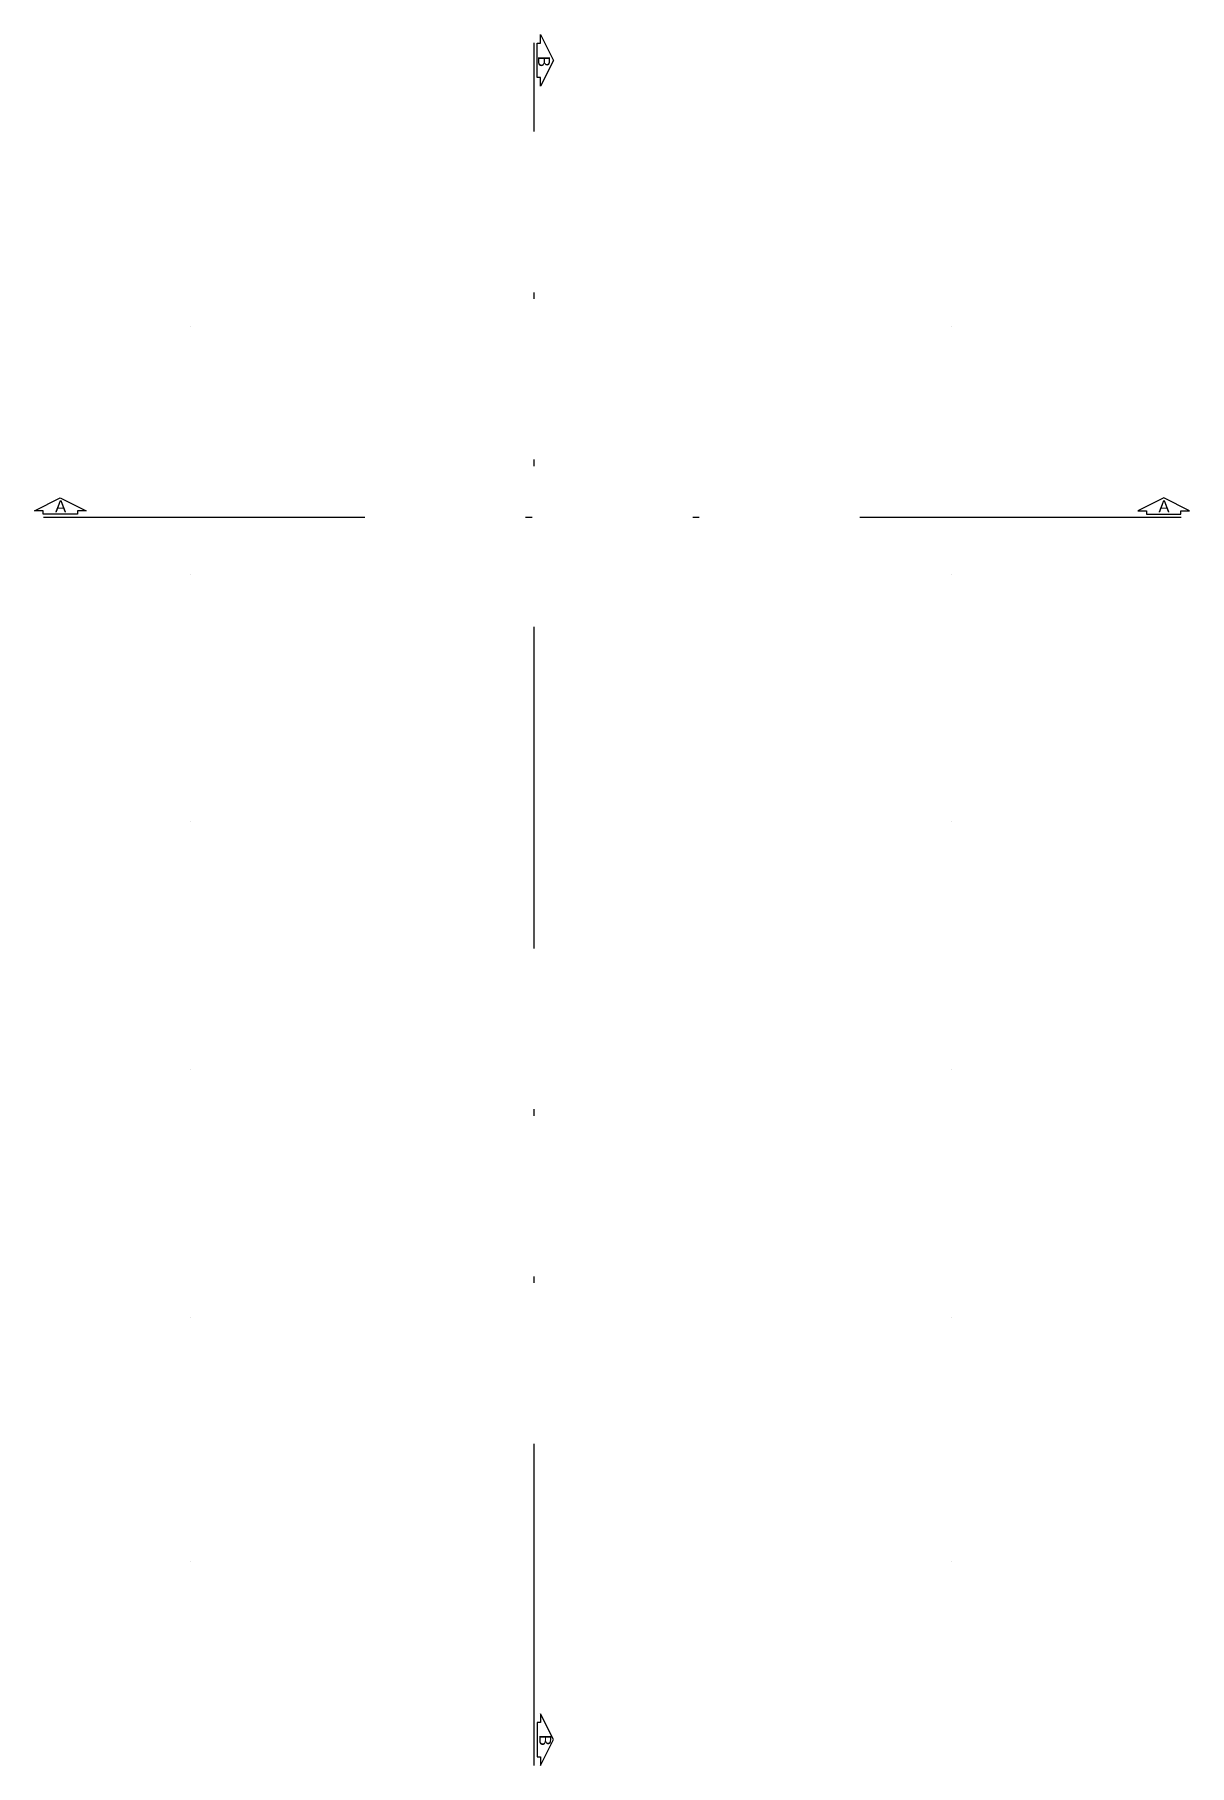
# Model space of a CAD drawing. Header units: millimetres. Extents: x 357 to 945, y 547 to 720.
# Drawn here: x 583.38 to 601.34, y 680.58 to 707.49 of the extents above; entities that cross this region are included whole.
import ezdxf

# ---------------------------------------------------------------- set-up
doc = ezdxf.new("R2010")
doc.units = ezdxf.units.MM
doc.linetypes.add('DIVIDE', pattern=[1.25, 0.5, -0.25, 0, -0.25, 0, -0.25])
for name, color, linetype in [('LCL-LINHACORTE', 171, 'DIVIDE'), ('LCL-TEXTO2', 171, 'Continuous'), ('VPORTS', 7, 'Continuous')]:
    doc.layers.add(name, color=color, linetype=linetype)
doc.styles.add('Arial', font='arial.ttf')

msp = doc.modelspace()

# ---------------------------------------------------------------- linework, layer by layer
at = {"layer": 'LCL-LINHACORTE', "ltscale": 10}
for p, q in [((591.15195, 680.58006), (591.15195, 707.3615)), ((583.51976, 699.98509), (601.21577, 699.98509))]:
    msp.add_line(p, q, dxfattribs=at)
at = {"layer": 'LCL-LINHACORTE', "linetype": 'ByBlock'}
for points in [[(591.20195, 706.82156), (591.20195, 707.35489), (591.25195, 707.35489), (591.25195, 707.48823), (591.45195, 707.08823), (591.25195, 706.68823), (591.25195, 706.82156), (591.20195, 706.82156)], [(584.05056, 700.03509), (583.51722, 700.03509), (583.51722, 700.08509), (583.38389, 700.08509), (583.78389, 700.28509), (584.18389, 700.08509), (584.05056, 700.08509), (584.05056, 700.03509)], [(600.67583, 700.03509), (601.20916, 700.03509), (601.20916, 700.08509), (601.3425, 700.08509), (600.9425, 700.28509), (600.5425, 700.08509), (600.67583, 700.08509), (600.67583, 700.03509)], [(591.20195, 681.24673), (591.20195, 680.7134), (591.25195, 680.7134), (591.25195, 680.58006), (591.45195, 680.98006), (591.25195, 681.38006), (591.25195, 681.24673), (591.20195, 681.24673)]]:
    msp.add_lwpolyline(points, dxfattribs=at)
at = {"layer": 'VPORTS'}
for p, q in [((585.8006, 702.94998, 0.35), (585.8006, 702.94998, 0.32702)), ((597.6506, 702.94998, 0.35), (597.6506, 702.94998, 0.32702)), ((585.8006, 699.09998, 0.35), (585.8006, 699.09998, 0.32702)), ((597.6506, 699.09998, 0.35), (597.6506, 699.09998, 0.32702)), ((585.8006, 695.24998, 0.35), (585.8006, 695.24998, 0.32702)), ((597.6506, 695.24998, 0.35), (597.6506, 695.24998, 0.32702)), ((585.8006, 691.39998, 0.35), (585.8006, 691.39998, 0.32702)), ((597.6506, 691.39998, 0.35), (597.6506, 691.39998, 0.32702)), ((585.8006, 687.54998, 0.35), (585.8006, 687.54998, 0.32702)), ((597.6506, 687.54998, 0.35), (597.6506, 687.54998, 0.32702)), ((585.8006, 683.74998, 0.35), (585.8006, 683.74998, 0.32702)), ((597.6506, 683.74998, 0.35), (597.6506, 683.74998, 0.32702))]:
    msp.add_line(p, q, dxfattribs=at)

# ---------------------------------------------------------------- texts
at = {"layer": 'LCL-TEXTO2', "char_height": 0.18588, "attachment_point": 7, "rotation": 270, "style": 'Arial'}
for insert in [(591.21311, 707.1567), (591.23146, 681.05657)]:
    msp.add_mtext('B', dxfattribs=dict(at, insert=insert))
at = {"layer": 'LCL-TEXTO2', "char_height": 0.18588, "attachment_point": 1, "style": 'Arial'}
for insert in [(583.70235, 700.24746), (600.86095, 700.24746)]:
    msp.add_mtext('A', dxfattribs=dict(at, insert=insert))

doc.saveas('drawing.dxf')
